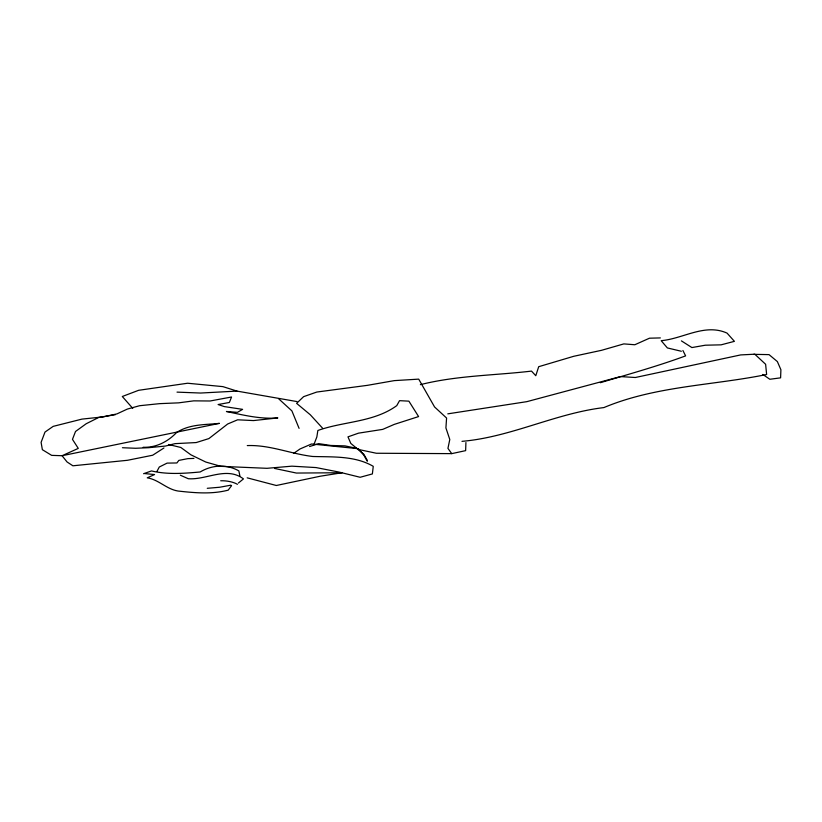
<?xml version="1.0" encoding="UTF-8"?>
<svg xmlns="http://www.w3.org/2000/svg" width="822" height="822" viewBox="0 0 822 822"><rect width="100%" height="100%" fill="white"/><g stroke="black" fill="none" stroke-linecap="round" stroke-linejoin="round"><path stroke-width="1.23" d="M465.92 442.544L465.632 450.641L451.73 453.631L376.342 453.251L357.94 449.357M313.809 444.836L316.85 436.944L317.857 430.481C343.617 421.254 373.65 422.436 396.759 405.636L399.543 400.663L408.883 401.157L418.593 416.569L394.241 424.399L382.723 429.382L358.526 433.153L347.973 436.862L350.799 443.397L363.889 454.33L367.198 460.217M156.981 471.355L159.283 467.019L167.092 463.115L176.905 462.961L178.836 460.402L187.94 458.625L193.93 458.409M231.568 485.668L228.187 490.148C211.706 494.443 194.732 492.881 178.035 491.032C166.558 489.213 158.728 479.647 147.251 477.829L154.567 474.561L144.641 473.564M238.401 483.038L243.456 478.907C226.708 466.074 206.61 480.11 188.289 478.733L180.295 475.178M293.886 453.23L300.02 448.966L311.538 443.983L358.423 448.72L364.002 455.46L367.311 461.358M163.958 447.98L152.666 455.234L127.502 460.289L72.891 465.797L67.055 461.964L62.071 455.717L51.663 455.367L42.364 449.685L41.1 442.37L44.994 432.064L53.173 426.371L81.943 419.117L103.017 416.898L116.919 413.908L127.369 409.068L139.596 405.719L159.591 403.653L178.621 402.852L193.715 400.859L210.113 400.992L231.557 396.995L229.369 402.472L218.107 404.537L224.314 406.592L242.603 409.356L237.435 412.336L226.43 411.493C243.435 415.089 260.266 419.323 277.846 417.925L253.536 420.576L237.63 419.806L227.663 423.998L208.901 438.578L196.191 442.565L175.004 443.644L165.407 446.058L148.648 447.702L135.599 448.278L122.437 447.723M143.562 473.708L151.484 470.934C167.441 474.726 184.036 473.451 200.178 471.972C212.025 464.841 226.667 463.957 238.842 470.883L239.89 475.928M309.606 446.541L318.607 443.623L330.793 445.462L345.035 445.884L356.748 448.36M600.348 382.713C628.922 374.123 657.641 366.201 685.62 355.875L682.897 350.48M420.361 384.665C456.755 375.479 494.402 375.469 531.505 371.102L535.78 375.716L538.708 366.694L573.725 356.296L601.529 350.316L623.826 343.904L634.831 344.747L649.472 338.202L660.364 337.914M230.972 485.165L219.71 487.241L207.257 488.309M115.357 414.689L98.712 417.463L86.218 423.731L75.521 431.478L72.47 439.369L78.275 448.391L62.071 455.717L219.412 423.361C204.688 424.892 189.728 424.029 176.627 432.485C167.75 441.774 156.231 447.723 143.141 447.281M341.151 472.886L320.179 476.236L276.326 485.494L247.175 477.839M447.805 413.846L526.871 401.65L620.497 376.589L635.334 377.504L740.673 354.919L754.791 354.2L765.621 364.28L766.628 374.513C712.407 385.549 655.514 385.919 603.893 407.578C555.199 413.415 510.883 437.16 461.985 441.342M296.989 401.578L236.983 391.097L200.589 393.039L177.018 392.125M342.219 472.742L296.393 473.051L274.64 468.448M753.723 354.344L769.032 354.621L777.365 361.577L780.9 369.746L780.602 377.843L769.824 379.271L762.795 374.442M247.268 445.586C269.822 444.702 290.649 453.898 312.771 456.487C333.136 457.083 355.042 455.717 373.26 466.331L372.376 473.934L360.139 477.274L338.88 472.034L316.049 467.574L291.882 466.166L266.986 468.314L220.923 466.351L205.757 462.026L190.838 454.782L180.84 447.476L168.531 444.497M681.335 351.261L667.361 347.932L661.186 340.688C683.452 338.674 704.793 323.118 727.059 333.115L734.416 341.346L721.11 344.839L705.317 345.209L691.898 347.562L681.407 340.883M236.983 391.097L222.896 386.628L187.611 383.237L138.62 390.306L122.303 396.492L132.753 408.349M278.699 398.814L291.892 410.887L299.085 428.365M322.532 428.139L310.305 414.781L296.619 403.355L303.595 396.666L316.799 392.043L367.455 385.333L394.293 380.627L418.717 379.127L434.571 406.962L446.582 418.038L445.914 427.923L449.788 439.493L447.939 448.38L451.73 453.631M220.707 480.767A15.782 6.391 6.4 0 1 237.435 484.312"/></g></svg>
